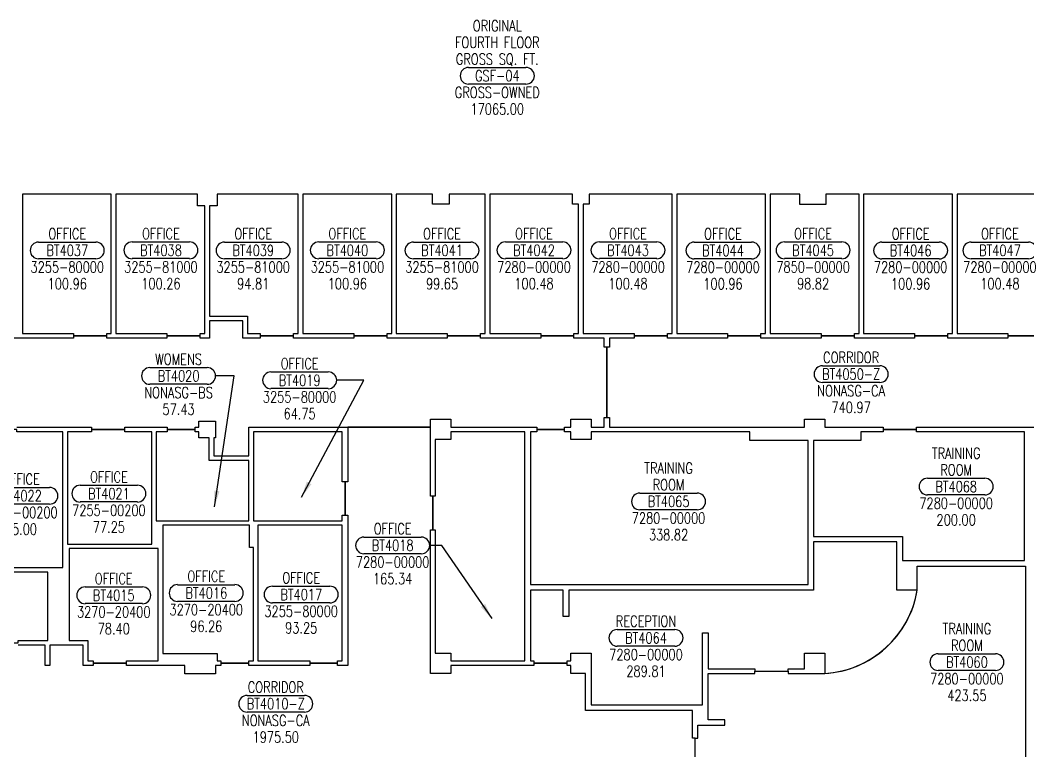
# Model space of a CAD drawing. Extents: x 3744 to 6993, y 18155 to 19758.
# Drawn here: x 4486 to 5575, y 18969 to 19758 of the extents above; entities that cross this region are included whole.
import ezdxf
from ezdxf.enums import TextEntityAlignment as Align

# ---------------------------------------------------------------- set-up
doc = ezdxf.new("R2010")
doc.units = 0
doc.header["$MEASUREMENT"] = 0
doc.layers.get('0').update_dxf_attribs({"linetype": 'CONTINUOUS'})
for name, color, linetype in [('AREA', 3, 'CONTINUOUS'), ('AREA2', 1, 'CONTINUOUS'), ('COSTC', 6, 'CONTINUOUS'), ('PLINE2', 5, 'CONTINUOUS'), ('ROOMNA', 4, 'CONTINUOUS'), ('ROOMNO', 4, 'CONTINUOUS'), ('ROOMOV', 4, 'CONTINUOUS')]:
    doc.layers.add(name, color=color, linetype=linetype)
doc.styles.get("Standard").update_dxf_attribs({"font": 'simplex.shx', "width": 0.75})
doc.dimstyles.get("Standard").update_dxf_attribs({"dimtxt": 0.18, "dimasz": 0.18, "dimexe": 0.18, "dimexo": 0.0625, "dimgap": 0.09, "dimtad": 0, "dimtih": 1, "dimtoh": 1, "dimdec": 4, "dimzin": 0, "dimtxsty": 'STANDARD', "dimcen": 0.09, "dimazin": 3, "dimtfac": 1, "dimtdec": 4, "dimtofl": 0, "dimtmove": 0, "dimatfit": 3, "dimtolj": 1, "dimtzin": 0})

# ---------------------------------------------------------------- blocks, each defined once
blk = doc.blocks.new('ROOM')
at = {"layer": 'ROOMOV'}
for p, q in [((-31, 9), (31, 9)), ((31, -9), (-31, -9))]:
    blk.add_line(p, q, dxfattribs=at)
for centre, start, end in [((-31, 0), 90, 270), ((31, 0), 270, 90)]:
    blk.add_arc(centre, 9.04, start, end, dxfattribs=at)
at = {"color": 0, "width": 0.75, "flags": 1}
for tag, p in [('FLFIN', (-60, -36)), ('ICRA', (60, -36)), ('FLTYPE', (-60, -48)), ('USER1', (60, -48)), ('FLCOND', (-60, -60)), ('USER2', (60, -60)), ('WLFIN', (-60, -72)), ('SITE', (-24, -72)), ('UCODE', (24, -72)), ('USER3', (60, -72)), ('WLTYPE', (-60, -84)), ('BLDG', (-24, -84)), ('UDESC', (24, -84)), ('USER4', (60, -84)), ('WLCOND', (-60, -96)), ('FLR', (-24, -96)), ('FCODE', (24, -96)), ('USER5', (60, -96)), ('CLFIN', (-60, -108)), ('COSTCD', (-24, -108)), ('FDESC', (24, -108)), ('USER6', (60, -108)), ('CLTYPE', (-60, -120)), ('DEPTD', (-24, -120)), ('DIVISION', (24, -120)), ('USER7', (60, -120)), ('CLCOND', (-60, -132)), ('RDES', (-24, -132)), ('CONTACT', (24, -132)), ('USER8', (60, -132)), ('CLHT', (-60, -144)), ('CHDATE', (-24, -144)), ('OCCUP', (24, -144)), ('BLOCK', (60, -144)), ('BASE', (-60, -156)), ('CBACK', (-24, -156)), ('PRCONTACT', (24, -156)), ('BLOCK2', (60, -156))]:
    blk.add_attdef(tag, text='', height=6, dxfattribs=at).set_placement(p, align=Align.MIDDLE_CENTER)
at = {"layer": 'AREA', "width": 0.75}
blk.add_attdef('AREA', text='', height=12, dxfattribs=at).set_placement((0, -36), align=Align.MIDDLE_CENTER)
at = {"layer": 'AREA2', "width": 0.75}
blk.add_attdef('AREA2', text='', height=12, dxfattribs=at).set_placement((0, -36), align=Align.MIDDLE_CENTER)
at = {"layer": 'COSTC', "width": 0.75}
blk.add_attdef('COSTC', text='', height=12, dxfattribs=at).set_placement((0, -18), align=Align.MIDDLE_CENTER)
at = {"layer": 'ROOMNA', "width": 0.75}
for tag, p in [('RMNAA', (0, 54)), ('RMNAB', (0, 36)), ('RMNAC', (0, 18))]:
    blk.add_attdef(tag, text='', height=12, dxfattribs=at).set_placement(p, align=Align.MIDDLE_CENTER)
at = {"layer": 'ROOMNO', "width": 0.75}
blk.add_attdef('RMNU', text='', height=12, dxfattribs=at).set_placement((0, 0), align=Align.MIDDLE_CENTER)

msp = doc.modelspace()

# ---------------------------------------------------------------- linework, layer by layer
at = {"layer": 'PLINE2', "color": 6}
for points in [[(4585, 19570.2), (4489, 19570.2), (4489, 19419.7), (4544, 19419.7), (4544, 19417.2), (4580, 19417.2), (4580, 19419.7), (4585, 19419.7)], [(4686, 19557.7), (4678, 19557.7), (4678, 19570.2), (4590, 19570.2), (4590, 19419.7), (4645, 19419.7), (4645, 19417.2), (4681, 19417.2), (4681, 19419.7), (4686, 19419.7)], [(4787, 19570.2), (4699.5, 19570.2), (4699.5, 19557.7), (4691, 19557.7), (4691, 19438.7), (4732, 19438.7), (4732, 19419.7), (4746, 19419.7), (4746, 19417.2), (4782, 19417.2), (4782, 19419.7), (4787, 19419.7)], [(4888, 19570.2), (4792, 19570.2), (4792, 19419.7), (4847, 19419.7), (4847, 19417.2), (4883, 19417.2), (4883, 19419.7), (4888, 19419.7)], [(4989, 19570.2), (4950, 19570.2), (4950, 19559.7), (4932, 19559.7), (4932, 19570.2), (4893, 19570.2), (4893, 19419.7), (4948, 19419.7), (4948, 19417.2), (4984, 19417.2), (4984, 19419.7), (4989, 19419.7)], [(5090, 19559.7), (5083.5, 19559.7), (5083.5, 19570.2), (4994, 19570.2), (4994, 19419.7), (5049, 19419.7), (5049, 19417.2), (5085, 19417.2), (5085, 19419.7), (5090, 19419.7)], [(5191, 19570.2), (5101.5, 19570.2), (5101.5, 19559.7), (5095, 19559.7), (5095, 19419.7), (5150, 19419.7), (5150, 19417.2), (5186, 19417.2), (5186, 19419.7), (5191, 19419.7)], [(5292, 19570.2), (5196, 19570.2), (5196, 19419.7), (5251, 19419.7), (5251, 19417.2), (5287, 19417.2), (5287, 19419.7), (5292, 19419.7)], [(5393, 19570.2), (5357, 19570.2), (5357, 19559.2), (5329, 19559.2), (5329, 19570.2), (5297, 19570.2), (5297, 19419.7), (5352, 19419.7), (5352, 19417.2), (5388, 19417.2), (5388, 19419.7), (5393, 19419.7)], [(5494, 19570.2), (5398, 19570.2), (5398, 19419.7), (5453, 19419.7), (5453, 19417.2), (5489, 19417.2), (5489, 19419.7), (5494, 19419.7)], [(5595, 19559.7), (5588.5, 19559.7), (5588.5, 19570.2), (5499, 19570.2), (5499, 19419.7), (5554, 19419.7), (5554, 19417.2), (5590, 19417.2), (5590, 19419.7), (5595, 19419.7)], [(4532.6, 19313.7), (4483, 19313.7), (4483, 19316.2), (4447, 19316.2), (4447, 19313.7), (4445, 19313.7), (4445, 19307.2), (4439.6, 19307.2), (4439.6, 19167.2), (4532.6, 19167.2)], [(4628.6, 19313.7), (4599.5, 19313.7), (4599.5, 19316.2), (4563.5, 19316.2), (4563.5, 19313.7), (4537.6, 19313.7), (4537.6, 19192.5), (4628.6, 19192.5)], [(4733.6, 19282.7), (4690.6, 19282.7), (4690.6, 19307.2), (4679.5, 19307.2), (4679.5, 19313.7), (4675.5, 19313.7), (4675.5, 19316.2), (4645.5, 19316.2), (4645.5, 19313.7), (4633.6, 19313.7), (4633.6, 19217.7), (4733.6, 19217.7)], [(4834.6, 19313.7), (4738.6, 19313.7), (4738.6, 19217.7), (4834.6, 19217.7), (4834.6, 19223.7), (4837.6, 19223.7), (4837.6, 19259.7), (4834.6, 19259.7)], [(5032, 19313.7), (4952, 19313.7), (4952, 19305.2), (4935, 19305.2), (4935, 19244), (4932.5, 19244), (4932.5, 19208), (4935, 19208), (4935, 19074.7), (4952, 19074.7), (4952, 19066.2), (5032, 19066.2)], [(5338, 19304.2), (5275.1, 19304.2), (5275.1, 19313.7), (5103.5, 19313.7), (5103.5, 19305.2), (5081.5, 19305.2), (5081.5, 19313.7), (5074.7, 19313.7), (5074.7, 19316.2), (5044.7, 19316.2), (5044.7, 19313.7), (5038, 19313.7), (5038, 19148.7), (5338, 19148.7)], [(5572, 19313.7), (5455.1, 19313.7), (5455.1, 19316.2), (5419.1, 19316.2), (5419.1, 19313.7), (5395.1, 19313.7), (5395.1, 19304.2), (5344, 19304.2), (5344, 19200.7), (5440, 19200.7), (5440, 19174.7), (5572, 19174.7)], [(4738.5, 19188.7), (4734.5, 19188.7), (4734.5, 19212.7), (4640.5, 19212.7), (4640.5, 19074.2), (4699.5, 19074.2), (4699.5, 19066.2), (4703.5, 19066.2), (4703.5, 19063.7), (4733.5, 19063.7), (4733.5, 19066.2), (4738.5, 19066.2)], [(4834.6, 19212.7), (4743.5, 19212.7), (4743.5, 19066.2), (4799.6, 19066.2), (4799.6, 19063.7), (4829.6, 19063.7), (4829.6, 19066.2), (4834.6, 19066.2)], [(4635.5, 19187.5), (4539.5, 19187.5), (4539.5, 19088.2), (4559.5, 19088.2), (4559.5, 19066.2), (4565.5, 19066.2), (4565.5, 19063.7), (4601.5, 19063.7), (4601.5, 19066.2), (4635.5, 19066.2)], [(4516.5, 19162.2), (4446.5, 19162.2), (4446.5, 19088.2), (4454.5, 19088.2), (4454.5, 19085.7), (4484.5, 19085.7), (4484.5, 19088.2), (4516.5, 19088.2)]]:
    msp.add_lwpolyline(points, close=True, dxfattribs=at)
for points in [[(4483, 19318.7), (4563.5, 19318.7), (4563.5, 19316.2), (4599.5, 19316.2), (4599.5, 19318.7), (4645.5, 19318.7), (4645.5, 19316.2), (4675.5, 19316.2), (4675.5, 19318.7), (4679.5, 19318.7), (4679.5, 19325.2), (4697.5, 19325.2), (4697.5, 19307.2), (4695.6, 19307.2), (4695.6, 19287.7), (4733.6, 19287.7), (4733.6, 19318.7), (4930, 19318.7), (4930, 19327.2), (4952, 19327.2), (4952, 19318.7), (5044.7, 19318.7), (5044.7, 19316.2), (5074.7, 19316.2), (5074.7, 19318.7), (5081.5, 19318.7), (5081.5, 19327.2), (5103.5, 19327.2), (5103.5, 19318.7), (5117.5, 19318.7), (5117.5, 19329.2), (5120.5, 19329.2), (5120.5, 19405.2), (5117.5, 19405.2), (5117.5, 19414.7), (5085, 19414.7), (5085, 19417.2), (5049, 19417.2), (5049, 19414.7), (4984, 19414.7), (4984, 19417.2), (4948, 19417.2), (4948, 19414.7), (4883, 19414.7), (4883, 19417.2), (4847, 19417.2), (4847, 19414.7), (4782, 19414.7), (4782, 19417.2), (4746, 19417.2), (4746, 19414.7), (4727, 19414.7), (4727, 19433.7), (4691, 19433.7), (4691, 19414.7), (4681, 19414.7), (4681, 19417.2), (4645, 19417.2), (4645, 19414.7), (4580, 19414.7), (4580, 19417.2), (4544, 19417.2), (4544, 19414.7), (4479, 19414.7)], [(5590, 19417.2), (5554, 19417.2), (5554, 19414.7), (5489, 19414.7), (5489, 19417.2), (5453, 19417.2), (5453, 19414.7), (5388, 19414.7), (5388, 19417.2), (5352, 19417.2), (5352, 19414.7), (5287, 19414.7), (5287, 19417.2), (5251, 19417.2), (5251, 19414.7), (5186, 19414.7), (5186, 19417.2), (5150, 19417.2), (5150, 19414.7), (5123.5, 19414.7), (5123.5, 19405.2), (5120.5, 19405.2), (5120.5, 19329.2), (5123.5, 19329.2), (5123.5, 19318.7), (5334, 19318.7), (5334, 19327.2), (5356, 19327.2), (5356, 19318.7), (5419.1, 19318.7), (5419.1, 19316.2), (5455.1, 19316.2), (5455.1, 19318.7), (5586.5, 19318.7)], [(5216, 18946.7), (5216, 18982.7), (5213, 18982.7), (5213, 19012.7), (5097.5, 19012.7), (5097.5, 19052.7), (5081.5, 19052.7), (5081.5, 19061.2), (5077.7, 19061.2), (5077.7, 19063.7), (5041.7, 19063.7), (5041.7, 19061.2), (4952, 19061.2), (4952, 19052.7), (4930, 19052.7), (4930, 19074.7), (4930, 19074.7), (4930, 19208), (4932.5, 19208), (4932.5, 19244), (4930, 19244), (4930, 19305.2), (4930, 19305.2), (4930, 19318.7), (4840.6, 19318.7), (4840.6, 19259.7), (4837.6, 19259.7), (4837.6, 19223.7), (4840.6, 19223.7), (4840.6, 19061.2), (4829.6, 19061.2), (4829.6, 19063.7), (4799.6, 19063.7), (4799.6, 19061.2), (4733.5, 19061.2), (4733.5, 19063.7), (4703.5, 19063.7), (4703.5, 19061.2), (4697.5, 19061.2), (4697.5, 19052.2), (4664.5, 19052.2), (4664.5, 19061.2), (4601.5, 19061.2), (4601.5, 19063.7), (4565.5, 19063.7), (4565.5, 19061.2), (4554.5, 19061.2), (4554.5, 19083.2), (4518.5, 19083.2), (4518.5, 19061.2), (4513.5, 19061.2), (4513.5, 19083.2), (4484.5, 19083.2)]]:
    msp.add_lwpolyline(points, dxfattribs=at)
msp.add_lwpolyline([(5434, 19194.7), (5344, 19194.7), (5344, 19142.7), (5079.4, 19142.7), (5079.4, 19114.4), (5073.4, 19114.4), (5073.4, 19142.7), (5038, 19142.7), (5038, 19066.2), (5041.7, 19066.2), (5041.7, 19063.7), (5077.7, 19063.7), (5077.7, 19066.2), (5081.5, 19066.2), (5081.5, 19074.7), (5103.5, 19074.7), (5103.5, 19018.7), (5224, 19018.7), (5224, 19096.7), (5230, 19096.7), (5230, 19057.7), (5280.5, 19057.7), (5280.5, 19055.2), (5316.5, 19055.2), (5316.5, 19057.7), (5334, 19057.7), (5334, 19074.7), (5356, 19074.7), (5356, 19052.7, 0.170094), (5421.7, 19080.2, 0.170098), (5456, 19142.8), (5434, 19142.8)], format="xyb", close=True, dxfattribs=at)
msp.add_lwpolyline([(5216, 18946.7), (5216, 18982.7), (5219, 18982.7), (5219, 18996.7), (5248, 18996.7), (5248, 19002.7), (5230, 19002.7), (5230, 19052.7), (5280.5, 19052.7), (5280.5, 19055.2), (5316.5, 19055.2), (5316.5, 19052.7), (5356, 19052.7, 0.350328), (5456, 19142.8), (5456, 19168.7), (5573, 19168.7), (5573, 18909.7)], format="xyb", dxfattribs=at)

# ---------------------------------------------------------------- block references
at = {"layer": 'ROOMNO'}
ref = msp.add_blockref('ROOM', (5002.1, 19698.2), dxfattribs=at)
ref.add_attrib('RMNU', 'GSF-04', dxfattribs={"height": 12, "width": 0.75}).set_placement((5002.1, 19698.2), align=Align.MIDDLE_CENTER)
ref.add_attrib('RMNAA', 'ORIGINAL', dxfattribs={"layer": 'ROOMNA', "height": 12, "width": 0.75}).set_placement((5002.1, 19752.2), align=Align.MIDDLE_CENTER)
ref.add_attrib('RMNAB', 'FOURTH FLOOR', dxfattribs={"layer": 'ROOMNA', "height": 12, "width": 0.75}).set_placement((5002.1, 19734.2), align=Align.MIDDLE_CENTER)
ref.add_attrib('RMNAC', 'GROSS SQ. FT.', dxfattribs={"layer": 'ROOMNA', "height": 12, "width": 0.75}).set_placement((5002.1, 19716.2), align=Align.MIDDLE_CENTER)
ref.add_attrib('COSTC', 'GROSS-OWNED', dxfattribs={"layer": 'COSTC', "height": 12, "width": 0.75}).set_placement((5002.1, 19680.2), align=Align.MIDDLE_CENTER)
ref.add_attrib('AREA', '17065.00', dxfattribs={"layer": 'AREA', "height": 12, "width": 0.75}).set_placement((5002.1, 19662.2), align=Align.MIDDLE_CENTER)
at = {"layer": 'ROOMNO', "color": 2}
ref = msp.add_blockref('ROOM', (4537.4, 19509.6), dxfattribs=at)
ref.add_attrib('RMNU', 'BT4037', dxfattribs={"height": 12, "width": 0.75}).set_placement((4537.4, 19509.6), align=Align.MIDDLE_CENTER)
ref.add_attrib('RMNAC', 'OFFICE', dxfattribs={"layer": 'ROOMNA', "height": 12, "width": 0.75}).set_placement((4537.4, 19527.6), align=Align.MIDDLE_CENTER)
ref.add_attrib('COSTC', '3255-80000', dxfattribs={"layer": 'COSTC', "height": 12, "width": 0.75}).set_placement((4537.4, 19491.6), align=Align.MIDDLE_CENTER)
ref.add_attrib('AREA2', '100.96', dxfattribs={"layer": 'AREA2', "height": 12, "width": 0.75}).set_placement((4537.4, 19473.6), align=Align.MIDDLE_CENTER)
ref = msp.add_blockref('ROOM', (4638.6, 19509.7), dxfattribs=at)
ref.add_attrib('RMNU', 'BT4038', dxfattribs={"height": 12, "width": 0.75}).set_placement((4638.6, 19509.7), align=Align.MIDDLE_CENTER)
ref.add_attrib('RMNAC', 'OFFICE', dxfattribs={"layer": 'ROOMNA', "height": 12, "width": 0.75}).set_placement((4638.6, 19527.7), align=Align.MIDDLE_CENTER)
ref.add_attrib('COSTC', '3255-81000', dxfattribs={"layer": 'COSTC', "height": 12, "width": 0.75}).set_placement((4638.6, 19491.7), align=Align.MIDDLE_CENTER)
ref.add_attrib('AREA2', '100.26', dxfattribs={"layer": 'AREA2', "height": 12, "width": 0.75}).set_placement((4638.6, 19473.7), align=Align.MIDDLE_CENTER)
ref = msp.add_blockref('ROOM', (4738.3, 19509.6), dxfattribs=at)
ref.add_attrib('RMNU', 'BT4039', dxfattribs={"height": 12, "width": 0.75}).set_placement((4738.3, 19509.6), align=Align.MIDDLE_CENTER)
ref.add_attrib('RMNAC', 'OFFICE', dxfattribs={"layer": 'ROOMNA', "height": 12, "width": 0.75}).set_placement((4738.3, 19527.6), align=Align.MIDDLE_CENTER)
ref.add_attrib('COSTC', '3255-81000', dxfattribs={"layer": 'COSTC', "height": 12, "width": 0.75}).set_placement((4738.3, 19491.6), align=Align.MIDDLE_CENTER)
ref.add_attrib('AREA2', '94.81', dxfattribs={"layer": 'AREA2', "height": 12, "width": 0.75}).set_placement((4738.3, 19473.6), align=Align.MIDDLE_CENTER)
ref = msp.add_blockref('ROOM', (4840.1, 19509.7), dxfattribs=at)
ref.add_attrib('RMNU', 'BT4040', dxfattribs={"height": 12, "width": 0.75}).set_placement((4840.1, 19509.7), align=Align.MIDDLE_CENTER)
ref.add_attrib('RMNAC', 'OFFICE', dxfattribs={"layer": 'ROOMNA', "height": 12, "width": 0.75}).set_placement((4840.1, 19527.7), align=Align.MIDDLE_CENTER)
ref.add_attrib('COSTC', '3255-81000', dxfattribs={"layer": 'COSTC', "height": 12, "width": 0.75}).set_placement((4840.1, 19491.7), align=Align.MIDDLE_CENTER)
ref.add_attrib('AREA2', '100.96', dxfattribs={"layer": 'AREA2', "height": 12, "width": 0.75}).set_placement((4840.1, 19473.7), align=Align.MIDDLE_CENTER)
ref = msp.add_blockref('ROOM', (4942.4, 19509.6), dxfattribs=at)
ref.add_attrib('RMNU', 'BT4041', dxfattribs={"height": 12, "width": 0.75}).set_placement((4942.4, 19509.6), align=Align.MIDDLE_CENTER)
ref.add_attrib('RMNAC', 'OFFICE', dxfattribs={"layer": 'ROOMNA', "height": 12, "width": 0.75}).set_placement((4942.4, 19527.6), align=Align.MIDDLE_CENTER)
ref.add_attrib('COSTC', '3255-81000', dxfattribs={"layer": 'COSTC', "height": 12, "width": 0.75}).set_placement((4942.4, 19491.6), align=Align.MIDDLE_CENTER)
ref.add_attrib('AREA2', '99.65', dxfattribs={"layer": 'AREA2', "height": 12, "width": 0.75}).set_placement((4942.4, 19473.6), align=Align.MIDDLE_CENTER)
ref = msp.add_blockref('ROOM', (5041.8, 19509.7), dxfattribs=at)
ref.add_attrib('RMNU', 'BT4042', dxfattribs={"height": 12, "width": 0.75}).set_placement((5041.8, 19509.7), align=Align.MIDDLE_CENTER)
ref.add_attrib('RMNAC', 'OFFICE', dxfattribs={"layer": 'ROOMNA', "height": 12, "width": 0.75}).set_placement((5041.8, 19527.7), align=Align.MIDDLE_CENTER)
ref.add_attrib('COSTC', '7280-00000', dxfattribs={"layer": 'COSTC', "height": 12, "width": 0.75}).set_placement((5041.8, 19491.7), align=Align.MIDDLE_CENTER)
ref.add_attrib('AREA2', '100.48', dxfattribs={"layer": 'AREA2', "height": 12, "width": 0.75}).set_placement((5041.8, 19473.7), align=Align.MIDDLE_CENTER)
ref = msp.add_blockref('ROOM', (5143.4, 19509.7), dxfattribs=at)
ref.add_attrib('RMNU', 'BT4043', dxfattribs={"height": 12, "width": 0.75}).set_placement((5143.4, 19509.7), align=Align.MIDDLE_CENTER)
ref.add_attrib('RMNAC', 'OFFICE', dxfattribs={"layer": 'ROOMNA', "height": 12, "width": 0.75}).set_placement((5143.4, 19527.7), align=Align.MIDDLE_CENTER)
ref.add_attrib('COSTC', '7280-00000', dxfattribs={"layer": 'COSTC', "height": 12, "width": 0.75}).set_placement((5143.4, 19491.7), align=Align.MIDDLE_CENTER)
ref.add_attrib('AREA2', '100.48', dxfattribs={"layer": 'AREA2', "height": 12, "width": 0.75}).set_placement((5143.4, 19473.7), align=Align.MIDDLE_CENTER)
ref = msp.add_blockref('ROOM', (5246, 19509.5), dxfattribs=at)
ref.add_attrib('RMNU', 'BT4044', dxfattribs={"height": 12, "width": 0.75}).set_placement((5246, 19509.5), align=Align.MIDDLE_CENTER)
ref.add_attrib('RMNAC', 'OFFICE', dxfattribs={"layer": 'ROOMNA', "height": 12, "width": 0.75}).set_placement((5246, 19527.5), align=Align.MIDDLE_CENTER)
ref.add_attrib('COSTC', '7280-00000', dxfattribs={"layer": 'COSTC', "height": 12, "width": 0.75}).set_placement((5246, 19491.5), align=Align.MIDDLE_CENTER)
ref.add_attrib('AREA2', '100.96', dxfattribs={"layer": 'AREA2', "height": 12, "width": 0.75}).set_placement((5246, 19473.5), align=Align.MIDDLE_CENTER)
ref = msp.add_blockref('ROOM', (5343.4, 19509.7), dxfattribs=at)
ref.add_attrib('RMNU', 'BT4045', dxfattribs={"height": 12, "width": 0.75}).set_placement((5343.4, 19509.7), align=Align.MIDDLE_CENTER)
ref.add_attrib('RMNAC', 'OFFICE', dxfattribs={"layer": 'ROOMNA', "height": 12, "width": 0.75}).set_placement((5343.4, 19527.7), align=Align.MIDDLE_CENTER)
ref.add_attrib('COSTC', '7850-00000', dxfattribs={"layer": 'COSTC', "height": 12, "width": 0.75}).set_placement((5343.4, 19491.7), align=Align.MIDDLE_CENTER)
ref.add_attrib('AREA2', '98.82', dxfattribs={"layer": 'AREA2', "height": 12, "width": 0.75}).set_placement((5343.4, 19473.7), align=Align.MIDDLE_CENTER)
ref = msp.add_blockref('ROOM', (5448.8, 19509.5), dxfattribs=at)
ref.add_attrib('RMNU', 'BT4046', dxfattribs={"height": 12, "width": 0.75}).set_placement((5448.8, 19509.5), align=Align.MIDDLE_CENTER)
ref.add_attrib('RMNAC', 'OFFICE', dxfattribs={"layer": 'ROOMNA', "height": 12, "width": 0.75}).set_placement((5448.8, 19527.5), align=Align.MIDDLE_CENTER)
ref.add_attrib('COSTC', '7280-00000', dxfattribs={"layer": 'COSTC', "height": 12, "width": 0.75}).set_placement((5448.8, 19491.5), align=Align.MIDDLE_CENTER)
ref.add_attrib('AREA2', '100.96', dxfattribs={"layer": 'AREA2', "height": 12, "width": 0.75}).set_placement((5448.8, 19473.5), align=Align.MIDDLE_CENTER)
ref = msp.add_blockref('ROOM', (5545.3, 19509.6), dxfattribs=at)
ref.add_attrib('RMNU', 'BT4047', dxfattribs={"height": 12, "width": 0.75}).set_placement((5545.3, 19509.6), align=Align.MIDDLE_CENTER)
ref.add_attrib('RMNAC', 'OFFICE', dxfattribs={"layer": 'ROOMNA', "height": 12, "width": 0.75}).set_placement((5545.3, 19527.6), align=Align.MIDDLE_CENTER)
ref.add_attrib('COSTC', '7280-00000', dxfattribs={"layer": 'COSTC', "height": 12, "width": 0.75}).set_placement((5545.3, 19491.6), align=Align.MIDDLE_CENTER)
ref.add_attrib('AREA2', '100.48', dxfattribs={"layer": 'AREA2', "height": 12, "width": 0.75}).set_placement((5545.3, 19473.6), align=Align.MIDDLE_CENTER)
ref = msp.add_blockref('ROOM', (4657.7, 19374), dxfattribs=at)
ref.add_attrib('RMNU', 'BT4020', dxfattribs={"height": 12, "width": 0.75}).set_placement((4657.7, 19374), align=Align.MIDDLE_CENTER)
ref.add_attrib('RMNAC', 'WOMENS', dxfattribs={"layer": 'ROOMNA', "height": 12, "width": 0.75}).set_placement((4657.7, 19392), align=Align.MIDDLE_CENTER)
ref.add_attrib('COSTC', 'NONASG-BS', dxfattribs={"layer": 'COSTC', "height": 12, "width": 0.75}).set_placement((4657.7, 19356), align=Align.MIDDLE_CENTER)
ref.add_attrib('AREA2', '57.43', dxfattribs={"layer": 'AREA2', "height": 12, "width": 0.75}).set_placement((4657.7, 19338), align=Align.MIDDLE_CENTER)
ref = msp.add_blockref('ROOM', (5384.5, 19376), dxfattribs=at)
ref.add_attrib('RMNU', 'BT4050-Z', dxfattribs={"height": 12, "width": 0.75}).set_placement((5384.5, 19376), align=Align.MIDDLE_CENTER)
ref.add_attrib('RMNAC', 'CORRIDOR', dxfattribs={"layer": 'ROOMNA', "height": 12, "width": 0.75}).set_placement((5384.5, 19394), align=Align.MIDDLE_CENTER)
ref.add_attrib('COSTC', 'NONASG-CA', dxfattribs={"layer": 'COSTC', "height": 12, "width": 0.75}).set_placement((5384.5, 19358), align=Align.MIDDLE_CENTER)
ref.add_attrib('AREA2', '740.97', dxfattribs={"layer": 'AREA2', "height": 12, "width": 0.75}).set_placement((5384.5, 19340), align=Align.MIDDLE_CENTER)
ref = msp.add_blockref('ROOM', (4788.5, 19369.3), dxfattribs=at)
ref.add_attrib('RMNU', 'BT4019', dxfattribs={"height": 12, "width": 0.75}).set_placement((4788.5, 19369.3), align=Align.MIDDLE_CENTER)
ref.add_attrib('RMNAC', 'OFFICE', dxfattribs={"layer": 'ROOMNA', "height": 12, "width": 0.75}).set_placement((4788.5, 19387.3), align=Align.MIDDLE_CENTER)
ref.add_attrib('COSTC', '3255-80000', dxfattribs={"layer": 'COSTC', "height": 12, "width": 0.75}).set_placement((4788.5, 19351.3), align=Align.MIDDLE_CENTER)
ref.add_attrib('AREA2', '64.75', dxfattribs={"layer": 'AREA2', "height": 12, "width": 0.75}).set_placement((4788.5, 19333.3), align=Align.MIDDLE_CENTER)
ref = msp.add_blockref('ROOM', (5498, 19254.5), dxfattribs=at)
ref.add_attrib('RMNU', 'BT4068', dxfattribs={"height": 12, "width": 0.75}).set_placement((5498, 19254.5), align=Align.MIDDLE_CENTER)
ref.add_attrib('RMNAB', 'TRAINING', dxfattribs={"layer": 'ROOMNA', "height": 12, "width": 0.75}).set_placement((5498, 19290.5), align=Align.MIDDLE_CENTER)
ref.add_attrib('RMNAC', 'ROOM', dxfattribs={"layer": 'ROOMNA', "height": 12, "width": 0.75}).set_placement((5498, 19272.5), align=Align.MIDDLE_CENTER)
ref.add_attrib('COSTC', '7280-00000', dxfattribs={"layer": 'COSTC', "height": 12, "width": 0.75}).set_placement((5498, 19236.5), align=Align.MIDDLE_CENTER)
ref.add_attrib('AREA2', '200.00', dxfattribs={"layer": 'AREA2', "height": 12, "width": 0.75}).set_placement((5498, 19218.5), align=Align.MIDDLE_CENTER)
ref = msp.add_blockref('ROOM', (5187.2, 19238.5), dxfattribs=at)
ref.add_attrib('RMNU', 'BT4065', dxfattribs={"height": 12, "width": 0.75}).set_placement((5187.2, 19238.5), align=Align.MIDDLE_CENTER)
ref.add_attrib('RMNAB', 'TRAINING', dxfattribs={"layer": 'ROOMNA', "height": 12, "width": 0.75}).set_placement((5187.2, 19274.5), align=Align.MIDDLE_CENTER)
ref.add_attrib('RMNAC', 'ROOM', dxfattribs={"layer": 'ROOMNA', "height": 12, "width": 0.75}).set_placement((5187.2, 19256.5), align=Align.MIDDLE_CENTER)
ref.add_attrib('COSTC', '7280-00000', dxfattribs={"layer": 'COSTC', "height": 12, "width": 0.75}).set_placement((5187.2, 19220.5), align=Align.MIDDLE_CENTER)
ref.add_attrib('AREA2', '338.82', dxfattribs={"layer": 'AREA2', "height": 12, "width": 0.75}).set_placement((5187.2, 19202.5), align=Align.MIDDLE_CENTER)
ref = msp.add_blockref('ROOM', (4487.3, 19244.6), dxfattribs=at)
ref.add_attrib('RMNU', 'BT4022', dxfattribs={"height": 12, "width": 0.75}).set_placement((4487.3, 19244.6), align=Align.MIDDLE_CENTER)
ref.add_attrib('RMNAC', 'OFFICE', dxfattribs={"layer": 'ROOMNA', "height": 12, "width": 0.75}).set_placement((4487.3, 19262.6), align=Align.MIDDLE_CENTER)
ref.add_attrib('COSTC', '7255-00200', dxfattribs={"layer": 'COSTC', "height": 12, "width": 0.75}).set_placement((4487.3, 19226.6), align=Align.MIDDLE_CENTER)
ref.add_attrib('AREA2', '95.00', dxfattribs={"layer": 'AREA2', "height": 12, "width": 0.75}).set_placement((4487.3, 19208.6), align=Align.MIDDLE_CENTER)
ref = msp.add_blockref('ROOM', (4582.4, 19246.9), dxfattribs=at)
ref.add_attrib('RMNU', 'BT4021', dxfattribs={"height": 12, "width": 0.75}).set_placement((4582.4, 19246.9), align=Align.MIDDLE_CENTER)
ref.add_attrib('RMNAC', 'OFFICE', dxfattribs={"layer": 'ROOMNA', "height": 12, "width": 0.75}).set_placement((4582.4, 19264.9), align=Align.MIDDLE_CENTER)
ref.add_attrib('COSTC', '7255-00200', dxfattribs={"layer": 'COSTC', "height": 12, "width": 0.75}).set_placement((4582.4, 19228.9), align=Align.MIDDLE_CENTER)
ref.add_attrib('AREA2', '77.25', dxfattribs={"layer": 'AREA2', "height": 12, "width": 0.75}).set_placement((4582.4, 19210.9), align=Align.MIDDLE_CENTER)
ref = msp.add_blockref('ROOM', (4889, 19191), dxfattribs=at)
ref.add_attrib('RMNU', 'BT4018', dxfattribs={"height": 12, "width": 0.75}).set_placement((4889, 19191), align=Align.MIDDLE_CENTER)
ref.add_attrib('RMNAC', 'OFFICE', dxfattribs={"layer": 'ROOMNA', "height": 12, "width": 0.75}).set_placement((4889, 19209), align=Align.MIDDLE_CENTER)
ref.add_attrib('COSTC', '7280-00000', dxfattribs={"layer": 'COSTC', "height": 12, "width": 0.75}).set_placement((4889, 19173), align=Align.MIDDLE_CENTER)
ref.add_attrib('AREA2', '165.34', dxfattribs={"layer": 'AREA2', "height": 12, "width": 0.75}).set_placement((4889, 19155), align=Align.MIDDLE_CENTER)
ref = msp.add_blockref('ROOM', (4587.6, 19137.1), dxfattribs=at)
ref.add_attrib('RMNU', 'BT4015', dxfattribs={"height": 12, "width": 0.75}).set_placement((4587.6, 19137.1), align=Align.MIDDLE_CENTER)
ref.add_attrib('RMNAC', 'OFFICE', dxfattribs={"layer": 'ROOMNA', "height": 12, "width": 0.75}).set_placement((4587.6, 19155.1), align=Align.MIDDLE_CENTER)
ref.add_attrib('COSTC', '3270-20400', dxfattribs={"layer": 'COSTC', "height": 12, "width": 0.75}).set_placement((4587.6, 19119.1), align=Align.MIDDLE_CENTER)
ref.add_attrib('AREA2', '78.40', dxfattribs={"layer": 'AREA2', "height": 12, "width": 0.75}).set_placement((4587.6, 19101.1), align=Align.MIDDLE_CENTER)
ref = msp.add_blockref('ROOM', (4687.6, 19139.6), dxfattribs=at)
ref.add_attrib('RMNU', 'BT4016', dxfattribs={"height": 12, "width": 0.75}).set_placement((4687.6, 19139.6), align=Align.MIDDLE_CENTER)
ref.add_attrib('RMNAC', 'OFFICE', dxfattribs={"layer": 'ROOMNA', "height": 12, "width": 0.75}).set_placement((4687.6, 19157.6), align=Align.MIDDLE_CENTER)
ref.add_attrib('COSTC', '3270-20400', dxfattribs={"layer": 'COSTC', "height": 12, "width": 0.75}).set_placement((4687.6, 19121.6), align=Align.MIDDLE_CENTER)
ref.add_attrib('AREA2', '96.26', dxfattribs={"layer": 'AREA2', "height": 12, "width": 0.75}).set_placement((4687.6, 19103.6), align=Align.MIDDLE_CENTER)
ref = msp.add_blockref('ROOM', (4790.2, 19137.9), dxfattribs=at)
ref.add_attrib('RMNU', 'BT4017', dxfattribs={"height": 12, "width": 0.75}).set_placement((4790.2, 19137.9), align=Align.MIDDLE_CENTER)
ref.add_attrib('RMNAC', 'OFFICE', dxfattribs={"layer": 'ROOMNA', "height": 12, "width": 0.75}).set_placement((4790.2, 19155.9), align=Align.MIDDLE_CENTER)
ref.add_attrib('COSTC', '3255-80000', dxfattribs={"layer": 'COSTC', "height": 12, "width": 0.75}).set_placement((4790.2, 19119.9), align=Align.MIDDLE_CENTER)
ref.add_attrib('AREA2', '93.25', dxfattribs={"layer": 'AREA2', "height": 12, "width": 0.75}).set_placement((4790.2, 19101.9), align=Align.MIDDLE_CENTER)
ref = msp.add_blockref('ROOM', (5162.8, 19091.1), dxfattribs=at)
ref.add_attrib('RMNU', 'BT4064', dxfattribs={"height": 12, "width": 0.75}).set_placement((5162.8, 19091.1), align=Align.MIDDLE_CENTER)
ref.add_attrib('RMNAC', 'RECEPTION', dxfattribs={"layer": 'ROOMNA', "height": 12, "width": 0.75}).set_placement((5162.8, 19109.1), align=Align.MIDDLE_CENTER)
ref.add_attrib('COSTC', '7280-00000', dxfattribs={"layer": 'COSTC', "height": 12, "width": 0.75}).set_placement((5162.8, 19073.1), align=Align.MIDDLE_CENTER)
ref.add_attrib('AREA2', '289.81', dxfattribs={"layer": 'AREA2', "height": 12, "width": 0.75}).set_placement((5162.8, 19055.1), align=Align.MIDDLE_CENTER)
ref = msp.add_blockref('ROOM', (5509.6, 19065), dxfattribs=at)
ref.add_attrib('RMNU', 'BT4060', dxfattribs={"height": 12, "width": 0.75}).set_placement((5509.6, 19065), align=Align.MIDDLE_CENTER)
ref.add_attrib('RMNAB', 'TRAINING', dxfattribs={"layer": 'ROOMNA', "height": 12, "width": 0.75}).set_placement((5509.6, 19101), align=Align.MIDDLE_CENTER)
ref.add_attrib('RMNAC', 'ROOM', dxfattribs={"layer": 'ROOMNA', "height": 12, "width": 0.75}).set_placement((5509.6, 19083), align=Align.MIDDLE_CENTER)
ref.add_attrib('COSTC', '7280-00000', dxfattribs={"layer": 'COSTC', "height": 12, "width": 0.75}).set_placement((5509.6, 19047), align=Align.MIDDLE_CENTER)
ref.add_attrib('AREA2', '423.55', dxfattribs={"layer": 'AREA2', "height": 12, "width": 0.75}).set_placement((5509.6, 19029), align=Align.MIDDLE_CENTER)
ref = msp.add_blockref('ROOM', (4762.7, 19020), dxfattribs=at)
ref.add_attrib('RMNU', 'BT4010-Z', dxfattribs={"height": 12, "width": 0.75}).set_placement((4762.7, 19020), align=Align.MIDDLE_CENTER)
ref.add_attrib('RMNAC', 'CORRIDOR', dxfattribs={"layer": 'ROOMNA', "height": 12, "width": 0.75}).set_placement((4762.7, 19038), align=Align.MIDDLE_CENTER)
ref.add_attrib('COSTC', 'NONASG-CA', dxfattribs={"layer": 'COSTC', "height": 12, "width": 0.75}).set_placement((4762.7, 19002), align=Align.MIDDLE_CENTER)
ref.add_attrib('AREA2', '1975.50', dxfattribs={"layer": 'AREA2', "height": 12, "width": 0.75}).set_placement((4762.7, 18984), align=Align.MIDDLE_CENTER)

# ---------------------------------------------------------------- leaders
at = {"layer": 'ROOMNO'}
for points in [[(4696.5, 19232.8), (4717.8, 19374), (4697.8, 19374)], [(4790.6, 19243.2), (4857.8, 19369.3), (4828.6, 19369.3)], [(4996.4, 19111.9), (4942, 19191), (4929.1, 19191)]]:
    msp.add_leader(points, dimstyle='STANDARD', override={"dimscale": 96, "dimgap": 0.09, "dimtad": 0}, dxfattribs=at)

doc.saveas('drawing.dxf')
